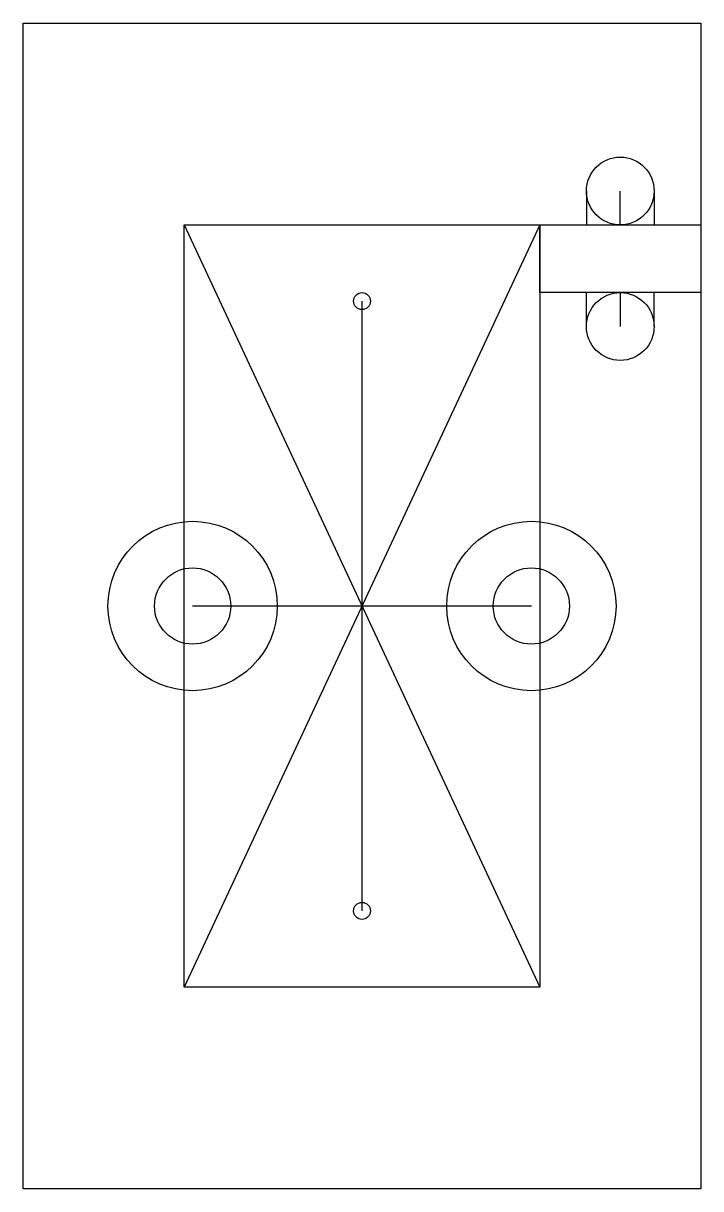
# Model space of a CAD drawing. Header units: millimetres. Extents: x -40 to 0, y -157.5 to -88.7.
import ezdxf

# ---------------------------------------------------------------- set-up
doc = ezdxf.new("R2010")
doc.units = ezdxf.units.MM
doc.layers.get('0').update_dxf_attribs({"linetype": 'CONTINUOUS'})

msp = doc.modelspace()

# ---------------------------------------------------------------- linework, layer by layer
for p, q in [((-6.75, -98.586), (-6.75, -100.586)), ((-4.75, -100.586), (-4.75, -98.586)), ((-2.75, -98.586), (-2.75, -100.586)), ((-30.5, -100.586), (-9.5, -100.586)), ((-30.5, -145.586), (-30.5, -100.586)), ((-30.5, -100.586), (-9.5, -145.586)), ((-9.5, -100.586), (-30.5, -145.586)), ((-9.5, -100.586), (-9.5, -145.586)), ((-9.5, -100.586), (0, -100.586)), ((-9.5, -104.586), (-9.5, -100.586)), ((0, -100.586), (0, -104.586)), ((-20, -141.086), (-20, -105.086)), ((0, -104.586), (-9.5, -104.586)), ((-6.75, -106.586), (-6.75, -104.586)), ((-4.75, -104.586), (-4.75, -106.586)), ((-2.75, -106.586), (-2.75, -104.586)), ((-10, -123.086), (-30, -123.086)), ((-9.5, -145.586), (-30.5, -145.586))]:
    msp.add_line(p, q)
msp.add_lwpolyline([(-40, -88.686), (0, -88.686), (0, -157.486), (-40, -157.486)], close=True)
for centre, radius in [((-4.75, -98.586), 2), ((-20, -105.086), 0.5), ((-4.75, -106.586), 2), ((-30, -123.086), 5), ((-10, -123.086), 5), ((-30, -123.086), 2.25), ((-10, -123.086), 2.25), ((-20, -141.086), 0.5)]:
    msp.add_circle(centre, radius)

doc.saveas('drawing.dxf')
